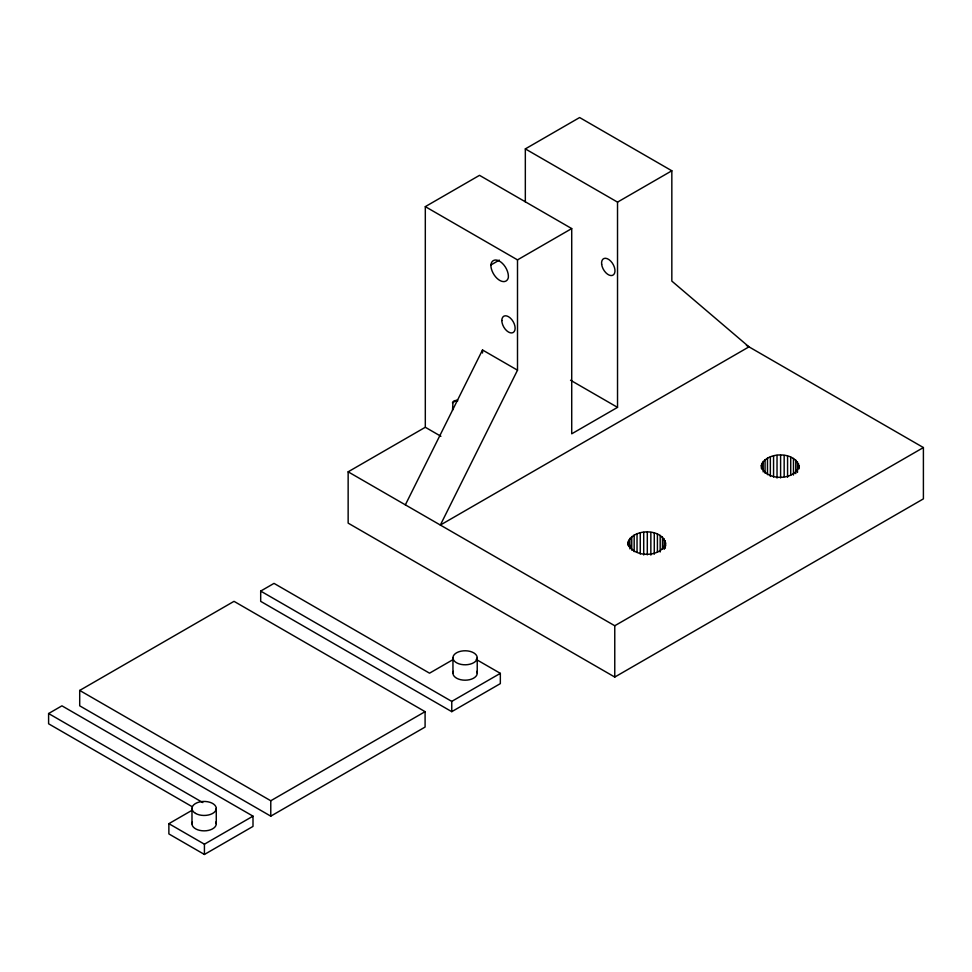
<?xml version="1.0" encoding="UTF-8"?>
<svg xmlns="http://www.w3.org/2000/svg" width="972" height="972" viewBox="0 0 972 972"><rect width="100%" height="100%" fill="white"/><g stroke="black" fill="none" stroke-linecap="round" stroke-linejoin="round"><path stroke-width="1.46" d="M457.751 400.816A10.68 6.172 60 0 0 452.976 401.8L452.539 410.257M746.399 345.364L923.4 447.557L923.4 498.867L614.766 677.059L348.146 523.13L348.146 471.821L425.311 427.267L425.311 206.635L479.512 175.337L571.718 228.578L571.718 433.816L617.536 407.365L617.524 202.127L525.33 148.898L525.33 201.957M665.698 542.826C661.944 558.256 630.937 558.183 628.046 542.303C633.44 527.529 665.516 528.246 665.698 545.839M799.008 465.867C795.254 481.298 764.247 481.225 761.355 465.345C766.75 450.571 798.826 451.275 799.008 468.881M405.36 504.845L482.513 349.981L517.505 370.186L440.352 525.05L748.987 346.858L671.834 281.09L671.834 170.78L579.628 117.539L525.33 148.898M490.848 265.004A12.466 7.193 60 0 1 500.738 261.954A12.466 7.193 60 0 1 508.32 277.749A12.563 7.254 60 0 1 498.575 279.644A12.563 7.254 60 0 1 490.848 265.004L499.329 260.107M425.311 206.635L517.505 259.876L571.718 228.578M617.524 202.127L671.834 170.78M452.405 402.845L457.557 399.857M79.704 690.436L234.021 601.34L425.092 711.662L425.092 727.056L270.775 816.152L79.704 705.83L79.704 690.436L270.775 800.758L425.092 711.662M192.359 806.796L48.6 723.788L48.6 713.533L61.929 705.83L252.999 816.152L252.999 826.407L204.424 854.461L168.873 833.927L168.873 823.673L192.371 810.101M476.207 659.429L500.337 673.353L500.337 683.62L451.761 711.662L260.69 601.352L260.69 591.085L274.019 583.382L429.539 673.183L453.037 659.611M629.224 546.847L630.816 545.924L628.131 544.381M168.873 823.673L204.424 844.194L252.999 816.152M260.69 591.085L451.761 701.395L500.337 673.353M348.146 471.821L614.766 625.749L923.4 447.557M570.528 380.222L617.536 407.365M425.311 427.267L440.911 436.282M48.6 713.533L202.82 802.568M798.583 463.802L798.583 468.334M797.49 461.834L797.49 472.404M795.764 460.023L795.764 473.607M793.48 458.42L793.48 475.029M790.722 457.107L790.722 475.211M787.575 456.111L787.575 477.24M784.161 455.479L784.161 476.608M780.601 455.236L780.601 477.872M777.029 455.382L777.029 478.03M773.566 455.917L773.566 477.045M770.346 456.828L770.346 476.45M767.479 458.067L767.479 474.664M765.061 459.598L765.061 473.182M763.202 461.36L763.202 471.93M761.951 463.304L761.951 469.342M761.355 465.345L761.355 468.358M665.273 540.772L665.273 548.317M664.18 538.804L664.18 549.362M662.467 536.981L662.467 549.058M660.182 535.39L660.182 551.987M657.412 534.065L657.412 552.181M654.265 533.081L654.265 554.21M650.851 532.449L650.851 555.085M647.303 532.206L647.303 554.842M643.719 532.352L643.719 554.988M640.256 532.887L640.256 554.016M637.037 533.786L637.037 551.902M634.169 535.025L634.169 551.634M631.751 536.556L631.751 550.14M629.892 538.33L629.892 548.888M628.641 540.262L628.641 546.3M628.046 542.303L628.046 545.328M614.766 625.749L614.766 677.059M517.505 259.876L517.505 370.186M482.513 349.981L482.513 353.006M477.228 657.789A12.138 7.011 0 0 1 459.015 663.852A12.138 7.011 0 0 1 459.015 651.714A12.138 7.011 0 0 1 477.228 657.789L477.228 673.183M452.952 657.789L452.952 673.183M451.761 701.395L451.761 711.662M270.775 800.758L270.775 816.152M216.27 808.449L216.27 823.843M204.424 844.194L204.424 854.461M191.982 808.449L191.982 823.843M476.815 671.36A12.138 7.011 0 0 1 465.09 680.193A12.138 7.011 0 0 1 453.365 671.36M215.845 822.033A12.138 7.011 0 0 1 204.12 830.853A12.138 7.011 0 0 1 192.395 822.033M195.542 813.406A12.138 7.011 0 0 0 215.845 810.271A12.138 7.011 0 0 0 200.985 801.681A12.138 7.011 0 0 0 195.542 813.406M501.831 320.517A9.404 5.431 60 0 0 511.807 332.934A9.404 5.431 60 0 0 511.807 319.63A9.404 5.431 60 0 0 501.831 320.517M601.644 264.25A9.489 5.48 60 0 0 612.457 275.392A9.489 5.48 60 0 0 610.72 261.116A9.489 5.48 60 0 0 601.644 264.25"/></g></svg>
